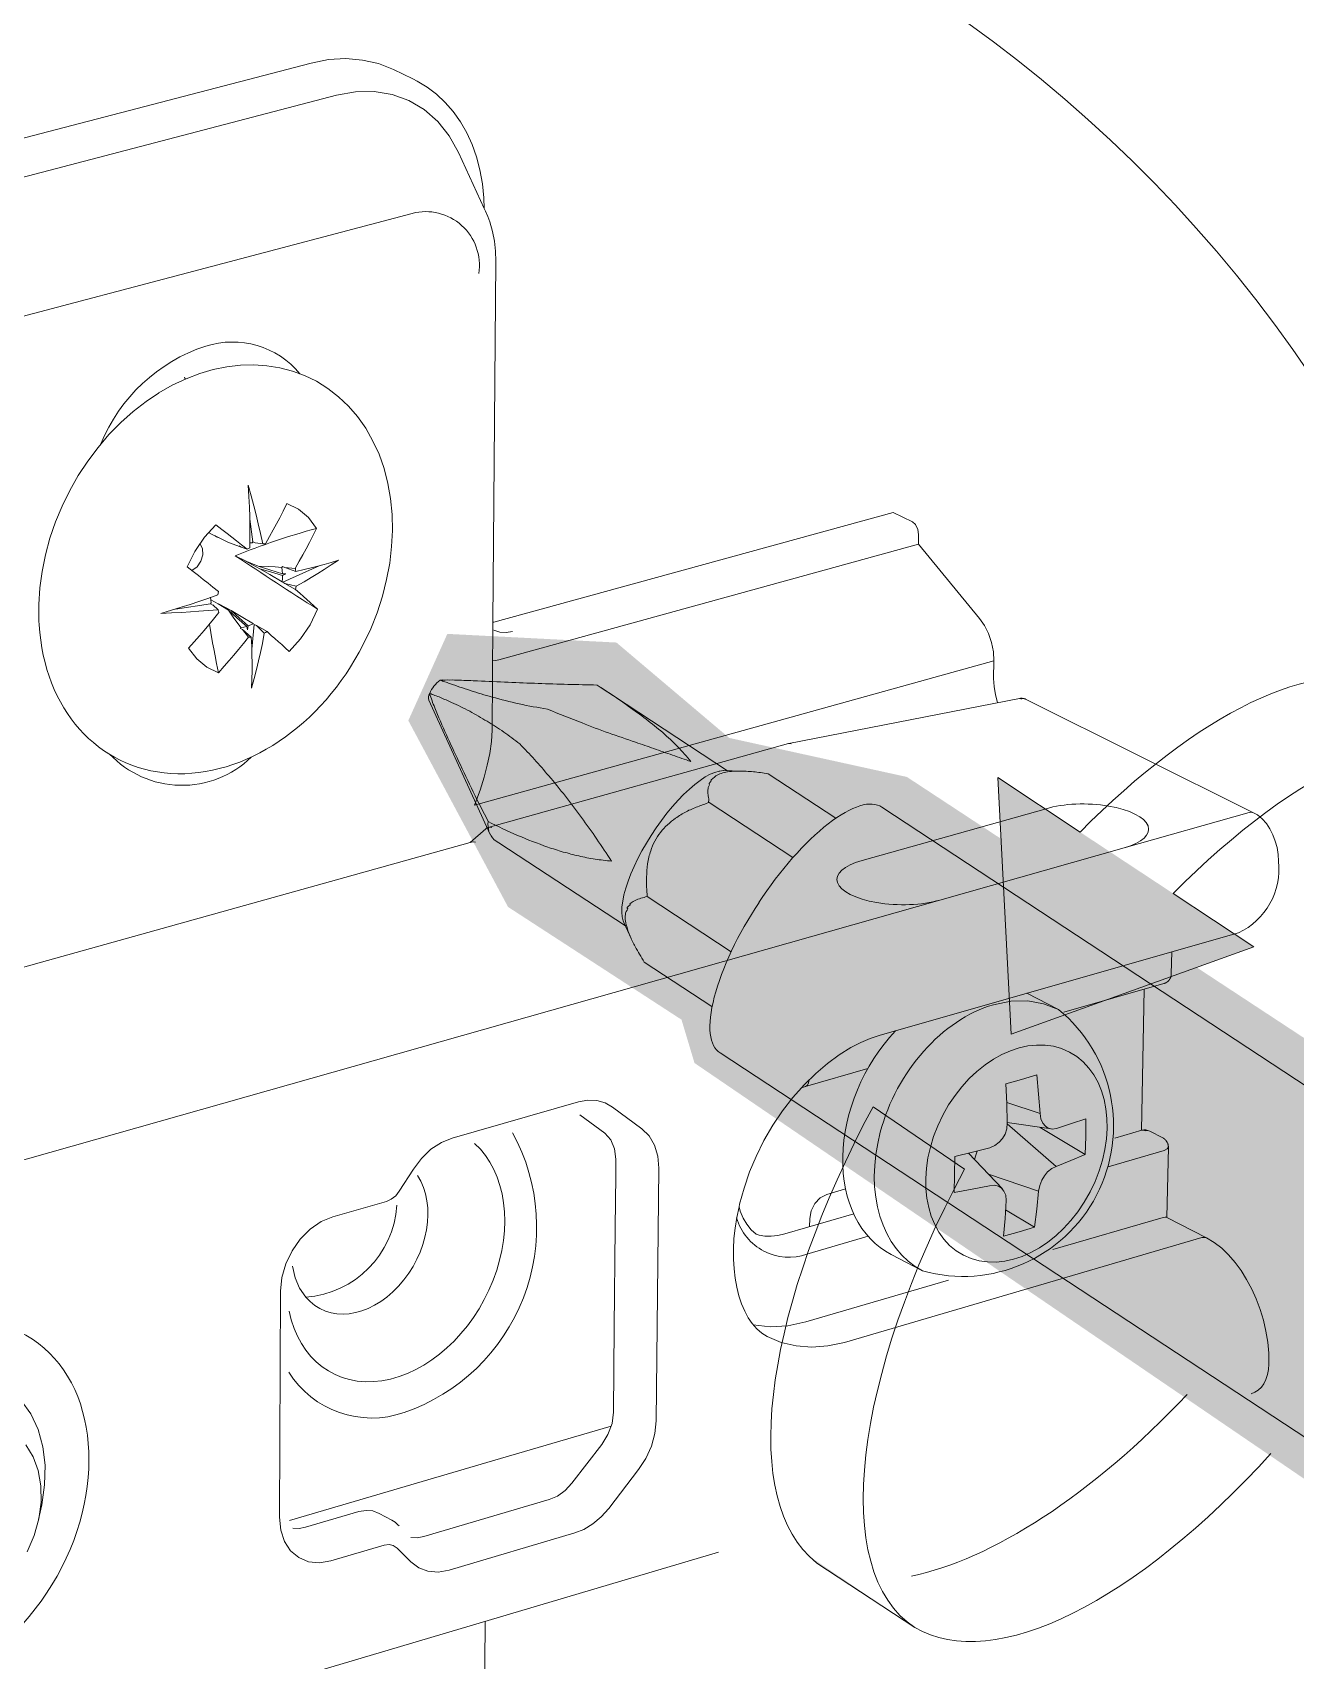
# Model space of a CAD drawing. Header units: metres. Extents: x -8.4 to 7.9, y -3.9 to 2.
# Drawn here: x 7.4206 to 7.5037, y -2.0152 to -1.908 of the extents above; entities that cross this region are included whole.
import ezdxf

# ---------------------------------------------------------------- set-up
doc = ezdxf.new("R2010")
doc.units = ezdxf.units.M
doc.header["$MEASUREMENT"] = 0
for name, color, linetype, lineweight in [('PDF22_Geometry_Num_Penna__1', 255, 'Continuous', 18), ('PDF22_Geometry_Num_Penna__7', 7, 'Continuous', 18), ('PDF22_Solid Fills_Num_Penna__7', 7, 'Continuous', 18)]:
    doc.layers.add(name, color=color, linetype=linetype, lineweight=lineweight)

msp = doc.modelspace()

# ---------------------------------------------------------------- hatches: boundary and pattern name
at = {"layer": 'PDF22_Geometry_Num_Penna__1', "linetype": 'Continuous', "lineweight": 18}
msp.add_hatch(color=255, dxfattribs=at).paths.add_polyline_path([(7.518975986058666, -1.983872290859243), (7.478167460379963, -1.957046366727776), (7.466467884519374, -1.954475915106674), (7.459048423351164, -1.948197222155013), (7.447916253091756, -1.947626838046738), (7.445348779977746, -1.953333657636578), (7.451913409610317, -1.965605106858989), (7.463330027297089, -1.973026057280745), (7.464184858832728, -1.975879467075665), (7.507277899451622, -2.005275842828235), (7.519833796101397, -1.983872290859243)])
at = {"layer": 'PDF22_Geometry_Num_Penna__7', "linetype": 'Continuous', "lineweight": 18}
msp.add_hatch(color=7, dxfattribs=at).paths.add_polyline_path([(7.495685996622439, -1.964714235387527), (7.489566653800243, -1.960676869023211), (7.484144281637767, -1.957089257229912), (7.485031876751427, -1.973983349460377), (7.500996674768932, -1.968225895249959)])
at = {"layer": 'PDF22_Solid Fills_Num_Penna__7', "linetype": 'Continuous', "lineweight": 18}
msp.add_hatch(color=7, dxfattribs=at).paths.add_polyline_path([(7.471730310850965, -2.008346385790221), (7.47223070004256, -2.008805075882515), (7.478685124912695, -2.013046469982688)])

# ---------------------------------------------------------------- linework, layer by layer
at = {"layer": 'PDF22_Geometry_Num_Penna__1', "color": 255, "linetype": 'Continuous', "lineweight": 18, "flags": 128}
for points in [[(7.495685996622439, -1.964714235387527), (7.500996674768932, -1.968225895249959), (7.485031876751427, -1.973983349460377), (7.484144281637767, -1.957089257229912), (7.489566653800243, -1.960676869023211)], [(7.481957014954156, -1.982857811343429), (7.475935962866024, -1.978765342597897)], [(7.471730310850965, -2.008346385790221), (7.47223070004256, -2.008805075882515), (7.478685124912695, -2.013046469982688)]]:
    msp.add_lwpolyline(points, dxfattribs=at)
at = {"layer": 'PDF22_Geometry_Num_Penna__1', "color": 255, "linetype": 'Continuous', "lineweight": 18}
for points in [[(7.489566653800243, -1.960676869023211), (7.4972154600146, -1.952950621624441), (7.505142756642136, -1.948852195864723), (7.509851776355883, -1.951141178565554)], [(7.489566653800243, -1.960676869023211), (7.4972154600146, -1.952950621624441), (7.505142756642136, -1.948852195864723), (7.509851776355883, -1.951141178565554)], [(7.516884031602024, -1.955632767261524), (7.512216710987579, -1.952563415702375), (7.503879869634781, -1.956472706261699), (7.495685996622435, -1.964714235387527)], [(7.516884031602024, -1.955632767261524), (7.512216710987579, -1.952563415702375), (7.503879869634781, -1.956472706261699), (7.495685996622435, -1.964714235387527)], [(7.475935962866024, -1.978765342597897), (7.468981148804294, -1.991723337705203), (7.467134474406746, -2.003884582165179), (7.471730310850961, -2.008346385790221)], [(7.475935962866024, -1.978765342597897), (7.468981148804294, -1.991723337705203), (7.467134474406746, -2.003884582165179), (7.471730310850961, -2.008346385790221)], [(7.478685124912695, -2.013046469982688), (7.473024472182794, -2.009329293130851), (7.474662651083844, -1.996521712631733), (7.481957014954156, -1.982857811343429)], [(7.478685124912695, -2.013046469982688), (7.473024472182794, -2.009329293130851), (7.474662651083844, -1.996521712631733), (7.481957014954156, -1.982857811343429)]]:
    msp.add_open_spline(points, degree=3, dxfattribs=at)
at = {"layer": 'PDF22_Geometry_Num_Penna__7', "color": 7, "linetype": 'Continuous', "lineweight": 18, "flags": 128}
for points in [[(7.513530977242286, -1.947210889531226, 1.88104783393131), (7.429642813872741, -2.071543557066364)], [(7.399193238366017, -1.961051714140843), (7.399791918291672, -1.960803008798592), (7.400344431357391, -1.960387507059144), (7.400822481745789, -1.959843929514705), (7.401182881104019, -1.959212486011027), (7.40140626913598, -1.95852296161904), (7.401473285545568, -1.957833437227053), (7.401406120210625, -1.931709993993426, -0.3195332450411228), (7.411717711765962, -1.917149562070185), (7.438960626890423, -1.910045822653813)], [(7.402197062769124, -1.962848349619231), (7.402752554341935, -1.962623472333723), (7.403258900547713, -1.962251158947121), (7.403677380794254, -1.961777576319362), (7.403994591799639, -1.96121017071818), (7.404195641028405, -1.960578727214503), (7.404265635945085, -1.959921966400537), (7.404196087804469, -1.93223927470382, -0.3191655768147202), (7.413366911143256, -1.919296172131979), (7.440621740296089, -1.91215817988404)], [(7.413832302876508, -1.933528372573592), (7.413875491229353, -1.932815020124862), (7.414000588527253, -1.932083796633575), (7.41419270223474, -1.931392782988041), (7.414475660408556, -1.930706237103147), (7.414792871413942, -1.930094153895573), (7.415165184800545, -1.929505898744741), (7.415580686539993, -1.928965299707395), (7.416045333646472, -1.92849022782609), (7.416563593880623, -1.928047919522807), (7.417107171425063, -1.927690498671669), (7.41771776537909, -1.927373287666283), (7.418337294854397, -1.9271588351556), (7.445601059528507, -1.919938933962609, -0.5387967663685727), (7.44998408164096, -1.923895284934002)], [(7.43821600011722, -1.930503400770126, 0.3059146686930065), (7.432014748349972, -1.928683532936415, 0.2202620309996513), (7.425102973715729, -1.935122916345731)], [(7.437503392295263, -1.948775946083147), (7.438250997575561, -1.947962813646808), (7.438882441079238, -1.94702458391257), (7.439379851763737, -1.946007423740372, -0.004132923548174887), (7.433957628526618, -1.942484296625632), (7.43471372255213, -1.942868077264542), (7.434600539282603, -1.942821910404603)], [(7.448695579472591, -1.950678020712621, -0.003665989687289433), (7.449912299620006, -1.950727166079652, 0.00221663159254858), (7.451924281161205, -1.950812053531797, 0.002400008421947061), (7.453894563603103, -1.950890983969757, -0.001884708982871987), (7.455845485748902, -1.950955021872253, -0.002869371406040205), (7.457774664792921, -1.950996423120844, 0.003187250137009431), (7.458824588543137, -1.95169041527347)], [(7.449428738993487, -1.951352801494499, 0.01512397343814243), (7.450856933144496, -1.95178766353005, 0.009899450460520196), (7.452639569639547, -1.952237418101066, 0.00997544060295318), (7.454504710781069, -1.952583520625251, 0.004567202631475987), (7.456781779453528, -1.953490476035014, 0.005674559365267085), (7.458530163117014, -1.954148726102527, 0.002248198273528196), (7.460305353344332, -1.954762298563648, 0.003854596240249988), (7.461514627224017, -1.955174821796003, 0.004914269669126491), (7.462738793639164, -1.955609683831554, 8.646129930174217e-05), (7.463952535279469, -1.956035610345821, 0.01217801467148695), (7.463082364432322, -1.955056128288355, 0.02107377693149621), (7.462093500077503, -1.954125344821851, 0.01491681869199088), (7.460997409467347, -1.953246685229469)], [(7.447088079194597, -1.952487314846153, 0.01065714548228068), (7.447855044770995, -1.954271440594752, 0.003145322707773587), (7.44865477392542, -1.956004931722771, 0.001817600892040881), (7.449627256491225, -1.958034784306526, 0.006427927876080104), (7.450610163831855, -1.95998272794523)], [(7.457637802392004, -1.962452208175886, 0.01589642336308749), (7.458727935987977, -1.962592198009245, 0.0007098842945468025), (7.457754113093977, -1.961134367712666, 0.009634247803078992), (7.456738442175328, -1.959707662815209, 0.01011845173388432), (7.45568851842511, -1.95831372149577, 0.01012056678561593), (7.454592427814952, -1.956967436289816, 0.004161678193405995), (7.453655687334261, -1.955902620004133, 0.007097776436970132), (7.452683204768456, -1.954872056550018, 0.01019152907567108), (7.451630898212563, -1.954087815632479, 0.01234685394925767), (7.450534807602406, -1.953380420197937, 0.005027543524562885), (7.449388082371672, -1.952723659383968, 0.01015369808086139), (7.448195190280997, -1.95213391497959, 0.002955826411569677), (7.447465456043257, -1.951821171734845)], [(7.495570281621881, -1.97000912744643), (7.49560453445345, -1.968564551506413), (7.499984429133439, -1.967310600020336, 0.3222930552070227), (7.502629045581151, -1.962600984605172), (7.502605217524409, -1.962160165555435), (7.502538201114821, -1.961697007702502), (7.502413103816923, -1.96126661342759), (7.50225673219455, -1.960849622434595), (7.502064618487064, -1.960465395019622), (7.501826337919637, -1.960116909689762), (7.501555293774191, -1.959808634205655), (7.501249996797177, -1.95954950408858), (7.500990866680103, -1.959405046494578), (7.486014635166701, -1.951938971690365), (7.486002721138331, -1.951938971690365), (7.486002721138331, -1.951925568408448), (7.485990807109959, -1.951925568408448), (7.485980382335135, -1.951925568408448), (7.485980382335135, -1.951913654380076), (7.485968468306763, -1.951913654380076), (7.485944640250023, -1.951903229605251), (7.485923790700372, -1.951903229605251), (7.485913365925547, -1.951894294083973), (7.485901451897175, -1.951894294083973), (7.485889537868803, -1.951894294083973), (7.485877623840433, -1.951882380055602), (7.485855285037236, -1.951882380055602), (7.485834435487587, -1.951882380055602), (7.485834435487587, -1.95187046602723), (7.485822521459215, -1.95187046602723), (7.485810607430845, -1.95187046602723), (7.485798693402473, -1.95187046602723), (7.485788268627648, -1.95187046602723), (7.485776354599277, -1.95187046602723), (7.485752526542535, -1.95187046602723), (7.485752526542535, -1.951855573491766), (7.485733166246432, -1.951855573491766), (7.485721252218061, -1.951855573491766), (7.485709338189689, -1.951855573491766), (7.485697424161317, -1.951855573491766), (7.485685510132947, -1.951855573491766), (7.48566317132975, -1.951855573491766), (7.485642321780101, -1.95187046602723), (7.485630407751729, -1.95187046602723), (7.485618493723359, -1.95187046602723), (7.485608068948534, -1.95187046602723), (7.48559615492016, -1.95187046602723), (7.48558424089179, -1.95187046602723), (7.485572326863418, -1.95187046602723)], [(7.466250304576245, -1.956725581513879, 0.03733096475379996), (7.465845227611626, -1.956850678811791, 0.06810320610401753), (7.465514613324328, -1.957033856998)], [(7.468530351755796, -1.956759834345446, 0.01568895300061193), (7.467596589782198, -1.956670479132659, 0.03236480470702296), (7.466735801232374, -1.956667500625578)], [(7.455543911905752, -1.961987561069406, -0.01319728990479901), (7.454525262480009, -1.961658436035649, -0.02145720551530193), (7.452544555263285, -1.960889981205702, -0.01502864142575668), (7.450610014906501, -1.959983025795939, 0.2509366792351487), (7.451005709573782, -1.96117547111055), (7.451311006550795, -1.961376520339315), (7.459647847903594, -1.9668569733901)], [(7.462401328785547, -1.960192116993855, 0.04366195966929459), (7.46194859570745, -1.960692506185456, 0.0321852750959198), (7.461567346799549, -1.961271825814995)], [(7.461302259668298, -1.961909226332865, 0.03838523905550716), (7.461101210439518, -1.962764057868501, 0.03077452705065007), (7.461031215522838, -1.963651652982163)], [(7.459632359666709, -1.966429259771572, 0.0426476327343888), (7.459723204133053, -1.966883482103223, 0.03656030541795686), (7.45995552768628, -1.967531307395915)], [(7.483856408927246, -1.972043894566888), (7.484997177143797, -1.971816038774288), (7.486117095810696, -1.971793699971091), (7.487167019560913, -1.971975388903753), (7.488149926901545, -1.972347702290356, -0.8101172707514129), (7.479202938370782, -1.989571068479932), (7.477137343701911, -1.988488381151693)], [(7.437482989521677, -1.996225351175997, 0.3509998897479163), (7.445071778818114, -1.998889774695878, 0.4649656711897826), (7.452209771066054, -1.980469197580342)], [(7.444585984311273, -1.985245084778323, -0.3773207652358181), (7.438599929681483, -1.991289369221779), (7.438193363463314, -1.990713028099319), (7.437898491261126, -1.990033928482156), (7.437718291582009, -1.989265473652209)], [(7.475624708874824, -1.987289829897542), (7.471578406989232, -1.988464850945659, -0.4290802551204801), (7.466959784965753, -1.986079811391085)]]:
    msp.add_lwpolyline(points, format="xyb", dxfattribs=at)
for points in [[(7.44438240335148, -1.910477110480853), (7.44338758198248, -1.910080969037508), (7.442337658232261, -1.909844177723629), (7.441241567622105, -1.909753333257298), (7.440100799405553, -1.909820349666887), (7.438960031189004, -1.910046716205941)], [(7.445636056986848, -1.911085023778498), (7.444382105500771, -1.910477408331563)], [(7.448652391119745, -1.915933735474896), (7.448041797165717, -1.914837644864739), (7.447285256364142, -1.913890479609223), (7.446391704236295, -1.913107132243812), (7.445377522571193, -1.912509941571702), (7.444279942707488, -1.912115289381903), (7.443104921659372, -1.911920197167324), (7.441874798230038, -1.911933600449241), (7.440620846743962, -1.912158477734749)], [(7.445636205912202, -1.911085470554561), (7.445929588860845, -1.911234395909202), (7.446584860421267, -1.911624580338361), (7.447207368403665, -1.912102630726758), (7.447782220272578, -1.912644719017651), (7.448300480506728, -1.913243398943308), (7.44877704164158, -1.913910584532099), (7.449194032634574, -1.914634361755654), (7.449545496471527, -1.915399838078508), (7.449838879420169, -1.916212970514848), (7.450063756705677, -1.917082694585951), (7.450235020863516, -1.917986671488621), (7.450321397569208, -1.918921922715766), (7.450345225625948, -1.919624850389671), (7.448651944343681, -1.915932990848123)], [(7.450426687794937, -1.919796561323572), (7.450344778849884, -1.919625297165735)], [(7.450426836720292, -1.919797157024991), (7.45057278356784, -1.920144153101304), (7.450708305640563, -1.920503063205989), (7.450888505319678, -1.921125571188388), (7.451012113364031, -1.921771907227529), (7.451080619027166, -1.922428668041496), (7.451104447083908, -1.923092875123194), (7.450921268897699, -1.946856893963244)], [(7.442372506765248, -1.948334531331992), (7.442869917449747, -1.947299500117237), (7.443288397696288, -1.946236173085101), (7.443648797054521, -1.945151996503315), (7.443919841199967, -1.944054416639612), (7.444123868935823, -1.942970240057826), (7.444245987726629, -1.941884574222493), (7.444304068614939, -1.940812311669079), (7.444280240558199, -1.939765366425953), (7.444178971317041, -1.938722888943467), (7.443998771637927, -1.937720621306734), (7.443751555549222, -1.936736224712557), (7.443422430515466, -1.93579799497832), (7.443015864297297, -1.934928270907217), (7.442552706444363, -1.934092799667681), (7.442000193378644, -1.933324344837734), (7.441401513452989, -1.932624395670922), (7.44075815592094, -1.93201529097044), (7.440056717500583, -1.931474691933094), (7.439300176699006, -1.930998130798243), (7.438509383065862, -1.930613903383269), (7.437718589432719, -1.930320520434627), (7.436895032221554, -1.930104578670398), (7.436037222178823, -1.929970545851221), (7.435179412136091, -1.929912464962911), (7.434297774036618, -1.929936293019653), (7.433405711162316, -1.930037562260809), (7.432512159034473, -1.930220740447018), (7.431630520934998, -1.930476892057), (7.43071760851105, -1.930829845147499), (7.429812142354834, -1.931245346886947), (7.428931993508904, -1.931754671599819), (7.428896251423791, -1.931777010403015)], [(7.430670845949693, -1.930852630726759), (7.430636593118124, -1.930782635810078), (7.430615743568475, -1.930715619400489)], [(7.4288965492745, -1.931777606104434), (7.428084906091708, -1.93231820514178), (7.427239010077346, -1.932986879984118), (7.426424388387462, -1.933709167954126), (7.425644019529143, -1.93449996158727), (7.424923220812681, -1.93534585760163), (7.424245610449066, -1.936254302264939), (7.423623102466666, -1.937199978266909), (7.423058675372578, -1.93819479963591), (7.422561264688076, -1.939208981301015), (7.422121934891885, -1.940258905051233), (7.421758557026561, -1.941332656858194), (7.421465174077919, -1.942427258214805), (7.421240296792412, -1.943511434796591), (7.421092860691318, -1.944595611378377), (7.421025844281727, -1.945691701988534), (7.4210377583101, -1.946765453795495), (7.421048183084924, -1.94702458391257)], [(7.434917303511924, -1.941952633109564), (7.434917303511924, -1.941218431111185), (7.434917303511924, -1.94055273477594), (7.434905389483553, -1.939921291272262), (7.434883050680356, -1.939289847768585), (7.434850287102335, -1.93858692009468), (7.434804120242396, -1.937830379293104), (7.435008147978254, -1.938543731741834), (7.435179412136091, -1.939197514048708), (7.435335783758464, -1.939793215467271), (7.435472795084734, -1.940384449125196), (7.435618741932282, -1.941006957107594), (7.435764688779829, -1.94170541702086)], [(7.435764093078411, -1.941705268095506), (7.435854937544744, -1.941693354067135), (7.435947271264619, -1.941693354067135), (7.436218315410065, -1.941219771439377), (7.436453617470399, -1.940780441643186), (7.436668069981082, -1.940384300199841), (7.436884011745311, -1.939977733981671), (7.437110378284365, -1.939538404185481), (7.437345680344698, -1.939049929022258)], [(7.437347020672889, -1.939048886544776), (7.438113986249289, -1.9394122644101), (7.438769257809709, -1.939964777475818), (7.439300921325777, -1.940678129924548), (7.439062640758354, -1.941163626580677), (7.438836274219299, -1.941614870405239), (7.438623310962162, -1.942021436623409), (7.438407369197933, -1.942417578066753), (7.438169088630507, -1.942844993834573), (7.437909958513433, -1.943318576462331)], [(7.45092156674841, -1.946855702560407), (7.450943905551605, -1.946855702560407), (7.450967733608349, -1.946845277785582), (7.477270929745024, -1.93962984435323)], [(7.47727107867038, -1.939629546502521), (7.47852800866355, -1.940249075977827)], [(7.432683572117663, -1.940439700431768), (7.431935966837366, -1.941266236150025), (7.431292609305319, -1.942202976630716), (7.430795198620816, -1.943217158295821)], [(7.432186310358518, -1.940960343471592), (7.432759672973886, -1.941253726420235)], [(7.434737252758162, -1.942054646977494), (7.434376853399931, -1.941771688803676), (7.434047728366175, -1.941500644658229), (7.433733495867883, -1.941253428569525), (7.433416284862498, -1.9410151480021), (7.433076735053917, -1.9407455931102), (7.432683572117663, -1.940440296133186)], [(7.434905836259616, -1.940067387045165), (7.435109863995474, -1.941556640591575), (7.435065186389083, -1.941626635508256)], [(7.478527561887486, -1.940249075977827), (7.47872861111625, -1.940430764910489), (7.478887961245715, -1.940744997408781), (7.478931149598563, -1.941083057963816)], [(7.431630669860353, -1.941672802368194), (7.43180193401819, -1.941998948894858), (7.431822783567839, -1.942417429141399), (7.431700664777035, -1.942844844909218), (7.431438556152867, -1.943208222774542), (7.431101984851378, -1.943455438863246)], [(7.432841135142874, -1.941277703402332), (7.432759226197821, -1.941253875345589), (7.432625193378644, -1.941174944907629)], [(7.432625491229355, -1.941175391683694), (7.433471387243714, -1.941590893423142)], [(7.433471834019778, -1.941591340199206), (7.433823297856732, -1.941719416004197), (7.434240288849726, -1.941865362851745)], [(7.434207525271705, -1.94183021646805), (7.434341558090881, -1.941907657652463), (7.434737699534225, -1.942055093753557)], [(7.434917452437278, -1.941952037408146), (7.434826607970947, -1.941998204268084), (7.434737252758162, -1.942054795902848)], [(7.434917452437278, -1.941639443088755), (7.434996382875238, -1.941626039806837), (7.435066377791919, -1.941626039806837)], [(7.435109566144765, -1.941556640591574), (7.435258491499405, -1.941640038790173)], [(7.435763944153057, -1.941704970244797), (7.435257597947278, -1.941639443088755)], [(7.450901610750887, -1.94939473093168), (7.451092235204826, -1.949372392128484), (7.451305198461964, -1.949329203775638), (7.478920426973027, -1.941719118153487)], [(7.478932192076045, -1.941081866560979), (7.478920278047673, -1.941719267078842), (7.482954665904896, -1.946608486471703)], [(7.435571979370924, -1.943333766848504), (7.434600986058666, -1.94282146362854)], [(7.435461476757781, -1.943174416719039), (7.434713871477483, -1.942867630488478)], [(7.437945253822481, -1.943511583721945), (7.43848585285983, -1.94338946493114), (7.438951989219855, -1.943271813900973), (7.439391319016045, -1.943161609138539), (7.439818734783866, -1.943049915122559), (7.44027295711552, -1.942930774838846), (7.440746539743279, -1.942777381723566), (7.44027295711552, -1.943091614221858), (7.439818734783866, -1.94338946493114), (7.439391319016045, -1.94365901982304), (7.438960924741134, -1.943919639193662), (7.4384977668882, -1.944189194085562), (7.437957167850853, -1.944494491062576)], [(7.430795943247591, -1.943217307221175), (7.431180170662564, -1.943525582705282), (7.431528655992424, -1.943793648343636), (7.431845866997809, -1.94404086443234), (7.432163078003193, -1.944291059028136), (7.432489224529857, -1.944551678398758), (7.432852602395182, -1.944834636572576)], [(7.437020576295517, -1.943253645007708), (7.436578267992233, -1.943217902922594), (7.436171701774064, -1.943194074865851), (7.435461327832425, -1.943174714569748)], [(7.43546177460849, -1.943174565644393), (7.43622874018489, -1.943412846211818), (7.437064211424427, -1.943668997821801), (7.437280153188657, -1.943668997821801)], [(7.435571979370924, -1.943333468997795), (7.436285331819653, -1.943546432254932), (7.437064211424427, -1.943784712822357), (7.437064211424427, -1.943985762051122), (7.437040383367683, -1.94418978978698)], [(7.435572426146989, -1.94333332007244), (7.436238122482234, -1.943714568980321), (7.437040830143748, -1.944189640861625), (7.437086997003687, -1.944223893693193)], [(7.437063764648363, -1.94318216083748), (7.437020576295517, -1.943253645007708), (7.437051850619992, -1.943456183490019), (7.437063764648363, -1.943669146747156)], [(7.437279408561882, -1.943668997821801), (7.437063466797654, -1.943785159598421)], [(7.437064211424427, -1.943182607613544), (7.437213136779067, -1.943264516558596)], [(7.439481269930247, -1.943141802066372), (7.43708803948117, -1.944224489394612)], [(7.437910554214851, -1.943319321089104), (7.437212094301587, -1.943264218707887)], [(7.437212690003004, -1.943264069782532), (7.437945402747837, -1.943511285871236), (7.437921574691095, -1.943412995137173), (7.437911149916268, -1.943319172163749)], [(7.432828476487731, -1.946032889976016), (7.432174694180856, -1.946087992357233), (7.431564100226828, -1.946131180710079), (7.43099967313274, -1.946178836823564), (7.430411417981907, -1.946210111148039), (7.429769549703405, -1.946245853233152), (7.429068111283047, -1.94628010606472), (7.429769549703405, -1.946076078328862), (7.430400993207082, -1.94587353984655), (7.430987759104368, -1.945681426139063), (7.431552186198457, -1.945501226459948), (7.432150866124114, -1.945288263202811), (7.432818051712904, -1.945047004128293)], [(7.432332108280712, -1.945645832979304), (7.432375296633556, -1.945590730598087), (7.432354447083909, -1.945410530918972), (7.432332108280712, -1.945218417211485)], [(7.432852304544471, -1.944835381199349), (7.432828476487731, -1.944936650440504), (7.432818051712904, -1.945046855202939)], [(7.437221178748218, -1.944302377355089), (7.43708714592904, -1.944223446917129)], [(7.437220731972155, -1.944302973056507), (7.437922170392514, -1.944706560767584), (7.437945998449256, -1.94459635600515), (7.43795642322408, -1.944493597510448)], [(7.437957167850853, -1.94449434213722), (7.437221476598928, -1.944302228429734)], [(7.439379404987675, -1.946006679113599), (7.439132188898969, -1.945784780335184), (7.438893908331546, -1.945570327824501), (7.438677966567314, -1.945363321581551), (7.438451600028261, -1.945165250859878), (7.438204383939557, -1.944947819842103), (7.437921425765739, -1.944706560767584)], [(7.430016319016045, -1.945995211861292), (7.432332108280712, -1.945646726531432)], [(7.432851857768408, -1.950189843400108), (7.432084892192008, -1.949826465534784), (7.431417706603216, -1.949273952469066), (7.430886043087148, -1.948565067780976), (7.431258356473751, -1.948145098280888), (7.431599395535879, -1.947757892358822), (7.431912138780626, -1.947398982254137), (7.432207010982812, -1.94703709364236), (7.432524221988198, -1.946654355480933), (7.432875685825151, -1.946222471952474)], [(7.432331661504647, -1.945646279755368), (7.432477608352195, -1.945725210193328)], [(7.43234327768231, -1.945387298563648), (7.43284068836681, -1.945646428680723), (7.433506384702055, -1.946064908927264)], [(7.432477608352195, -1.945723869865136), (7.43282907218915, -1.946033634602789), (7.43285290024589, -1.946131925336852), (7.432875239049088, -1.946221280549637)], [(7.432895939673382, -1.945680979362999), (7.433686733306526, -1.946096481102448)], [(7.434329644062509, -1.947205528218459), (7.434521757769997, -1.947184678668809), (7.434713871477483, -1.947135533301777), (7.434070513945435, -1.946572595461235), (7.433506086851346, -1.946064760001909)], [(7.433506831478119, -1.946064313225845), (7.433867230836351, -1.946585551967089), (7.434083172600581, -1.946878934915731), (7.434330388689284, -1.947205081442395)], [(7.434772845917922, -1.947365474049343), (7.434804120242396, -1.947106343932268), (7.434215865091564, -1.946571701909107), (7.433687180082589, -1.946096630027802)], [(7.433687180082589, -1.946096927878512), (7.434352876417834, -1.946493069321857), (7.435155584079349, -1.946957716428336)], [(7.432264794020415, -1.946981097709015), (7.432355638486745, -1.94753063226764), (7.432468821756273, -1.948211221138349), (7.432546262940686, -1.948619276610065), (7.432625193378644, -1.94906903118108), (7.432727951873347, -1.949587291415231), (7.432853049171245, -1.95018894984798)], [(7.434431955781149, -1.947338965336217), (7.434297922961973, -1.947274927433721), (7.434329197286448, -1.94720493251704)], [(7.435007701202189, -1.947839950229229), (7.43443136007973, -1.947339561037635)], [(7.434431806855794, -1.947338965336217), (7.43482794829914, -1.947851268556181)], [(7.434772101291148, -1.947365771900052), (7.434714020402839, -1.947134937600359)], [(7.435156030855413, -1.946958014279045), (7.43498774520467, -1.947036944717005), (7.434804567018459, -1.947106939633686)], [(7.435042549735177, -1.94862746750457), (7.435198921357549, -1.947001202631891)], [(7.435347995637543, -1.947075814234566), (7.435199070282905, -1.947001351557246)], [(7.450921119972345, -1.946856298261826), (7.450866017591127, -1.953970462453022)], [(7.452209771066053, -1.94747865731887), (7.451779376791142, -1.947545673728458), (7.451363875051691, -1.947509931643344), (7.450979647636719, -1.947374409570621)], [(7.483891257460233, -1.949395475558453), (7.483857004628665, -1.94879977413989), (7.483731907330767, -1.948199604960687), (7.483539793623279, -1.947609860556309), (7.483271727984927, -1.947075218533148), (7.48295451697954, -1.946609082173122)], [(7.432852602395182, -1.950189098773335), (7.433224915781785, -1.949758704498422), (7.433561487083272, -1.949383412604727), (7.433856359285461, -1.949023013246496), (7.434161656262474, -1.948659635381172), (7.434489292042685, -1.948267961698467), (7.434827352597719, -1.947850970705472), (7.434918197064051, -1.947840545930647), (7.435007552276836, -1.947840545930647)], [(7.435866404797049, -1.947579777634671), (7.435744286006245, -1.948255898744741), (7.435619188708347, -1.948854578670397), (7.435494091410447, -1.949408580989662), (7.435357080084178, -1.949962583308926), (7.435199219208259, -1.950570198755861), (7.435030933557514, -1.951204620766631), (7.435054761614258, -1.950614876362253), (7.435065186389083, -1.950054917028803), (7.435065186389083, -1.949535167541106), (7.435054761614258, -1.949022864321142), (7.435042847585886, -1.948459926480599), (7.43500710550077, -1.947840397005293)], [(7.4360461577001, -1.94747865731887), (7.436320180352641, -1.947725873407574), (7.436567396441345, -1.94793883666471), (7.43680567700877, -1.948144353654115), (7.437020129519452, -1.948334978108055), (7.437245006804962, -1.948547941365192), (7.437504136922036, -1.948775797157792)], [(7.44971407997298, -1.958903912676212), (7.483890959609522, -1.949395028782389)], [(7.484138473548936, -1.95215282849963), (7.483992526701388, -1.951631589758386), (7.483903171488604, -1.951089501467494), (7.48386742940349, -1.950571241233344), (7.483891257460233, -1.94939473093168)], [(7.448425577804628, -1.950663574953221), (7.447567767761895, -1.950651660924849)], [(7.466363487845769, -1.956641140837798), (7.458026646492972, -1.951160687787012)], [(7.446691937751251, -1.951981415416438), (7.450729304115566, -1.960840984764026)], [(7.485571880087355, -1.951870912803294), (7.4703948971959, -1.954844952135474), (7.470382983167529, -1.954852398403205)], [(7.485709189264333, -1.951914250081495), (7.485642172854745, -1.95188297575702), (7.485572177938063, -1.951871061728649)], [(7.450865868665773, -1.953970760303731), (7.450819701805835, -1.954715387076936), (7.450709497043401, -1.955494266681708), (7.450548657660387, -1.956262721511655), (7.450344629924529, -1.957053515144798), (7.45007507503263, -1.957923239215901), (7.449714675674399, -1.958904657302984)], [(7.470383132092883, -1.95485254732856), (7.450595420221744, -1.96036427470382), (7.450516489783785, -1.960397038281841), (7.450446494867104, -1.960455119170151)], [(7.470552013445045, -1.954875481833175), (7.470473083007087, -1.9548442075087), (7.470395641822672, -1.9548442075087)], [(7.465805315616577, -1.956663628566349), (7.465525335949851, -1.956745537511401), (7.465223017479929, -1.956870634809299), (7.464896870953267, -1.957046366727776), (7.464557321144684, -1.95727273326683), (7.464210325068371, -1.957539309651637), (7.463846947203048, -1.957850563642836), (7.463471655309355, -1.958194581212057), (7.46310827744403, -1.95858327638767), (7.46273894256452, -1.958997288873571), (7.462372586192104, -1.959439597176855), (7.462012186833872, -1.959902755029788), (7.461657744489826, -1.960389740939464), (7.461331597963164, -1.960890130131058), (7.46101736546487, -1.961396476336837), (7.460726961023322, -1.961908779556802), (7.460449959863689, -1.962424061283859), (7.460205722282079, -1.962931896743184), (7.459995737532034, -1.963426328920592), (7.459809580838734, -1.963917782590907), (7.459659166230545, -1.964377961936748), (7.459543004453926, -1.964815802479392), (7.459461095508874, -1.965223857951108), (7.459405993127656, -1.965599149844803), (7.459400036113471, -1.965949124428209), (7.459426842677307, -1.966254421405223), (7.45949534834044, -1.966510573015205), (7.459528111918462, -1.966626734791825)], [(7.467262252361029, -1.956658416178936), (7.466102123848374, -1.956627141854461)], [(7.469027762440297, -1.956841743290499), (7.473480630544059, -1.959768126509192)], [(7.495685996622439, -1.964714235387527), (7.500996674768932, -1.968225895249959), (7.485031876751427, -1.973983349460377), (7.484144281637767, -1.957089257229912), (7.489566653800243, -1.960676869023211)], [(7.46515049083222, -1.958726691504189), (7.470668175221665, -1.962354513143242)], [(7.487335156286304, -1.959134449125195), (7.475217100179173, -1.962553775267751)], [(7.516622816529984, -1.985405179534562), (7.476514240018095, -1.959040924002481)], [(7.500686165404507, -1.959381069512481), (7.492463996574782, -1.961707283551972)], [(7.50099146238152, -1.959405046494578), (7.500842537026879, -1.95935887963464), (7.500686165404507, -1.959381218437836)], [(7.45044634594175, -1.960454821319442), (7.449420250248273, -1.961358798222112), (7.449499180686234, -1.961331991658277)], [(7.449769331279552, -1.961348075596578), (7.449635298460374, -1.961324247539836), (7.449498287134106, -1.961333183061114)], [(7.450854252488111, -1.960375741956128), (7.450729155190213, -1.960353403152931), (7.450595122371035, -1.960363827927756)], [(7.413323276014345, -1.971444023238395), (7.449419803472209, -1.961358798222112)], [(7.492463251948007, -1.961708028178745), (7.480333281812507, -1.965152671631589)], [(7.480333877513925, -1.965151927004817), (7.361819080290687, -1.998752465518899)], [(7.461078424860273, -1.964922135182605), (7.466605044770998, -1.96855740308939)], [(7.459527962993106, -1.966627330493244), (7.460013459649237, -1.967684700511194)], [(7.476334487115044, -1.974073598225289), (7.495603938752031, -1.968564849357122)], [(7.460883481571048, -1.969229801065594), (7.465336349674812, -1.972156184284287)], [(7.488498710082113, -1.972537731042878), (7.495072275235963, -1.970652336053124)], [(7.495072275235963, -1.970653080679897), (7.495084189264335, -1.970653080679897), (7.495096103292705, -1.970653080679897), (7.495096103292705, -1.970641166651526), (7.49510652806753, -1.970641166651526), (7.495118442095902, -1.970641166651526), (7.495130356124272, -1.970629252623155), (7.495151205673923, -1.970629252623155), (7.495163119702293, -1.970620317101876), (7.49517354447712, -1.970620317101876), (7.49518545850549, -1.970620317101876), (7.49518545850549, -1.970608403073505), (7.495197372533862, -1.970608403073505), (7.495209286562232, -1.970608403073505), (7.495209286562232, -1.970596489045133), (7.495231625365428, -1.970586064270309), (7.495252474915078, -1.970574150241937), (7.49526438894345, -1.970562236213566), (7.495276302971821, -1.970562236213566), (7.495276302971821, -1.970550322185195), (7.495288217000192, -1.970550322185195), (7.495298641775016, -1.970550322185195), (7.495307577296296, -1.970541386663916), (7.495307577296296, -1.970529472635545), (7.495322469831758, -1.970529472635545), (7.495331405353038, -1.97051904786072), (7.495343319381409, -1.970507133832349), (7.495353744156234, -1.970495219803978), (7.495365658184606, -1.970483305775606), (7.495377572212976, -1.970471391747235), (7.495389486241348, -1.97046096697241), (7.495401400269718, -1.970449052944039), (7.49541331429809, -1.97044011742276), (7.49541331429809, -1.970429692647936), (7.495423739072915, -1.970429692647936), (7.495423739072915, -1.970416289366018), (7.495432674594194, -1.9704028860841), (7.495444588622564, -1.970393950562822), (7.495456502650936, -1.970382036534451), (7.495456502650936, -1.970370122506079), (7.495468416679308, -1.970358208477708), (7.495478841454132, -1.970346294449337), (7.495490755482504, -1.970326934153233), (7.495490755482504, -1.970315020124862), (7.495499691003782, -1.970301616842944), (7.495499691003782, -1.97029119206812), (7.495514583539244, -1.970283745800387), (7.495514583539244, -1.970268853264924), (7.495523519060524, -1.970259917743645), (7.495523519060524, -1.970245025208181), (7.495535433088896, -1.970224175658531), (7.495535433088896, -1.970213750883706), (7.495535433088896, -1.970198858348242), (7.49554585786372, -1.970189922826964), (7.49554585786372, -1.970179498052139), (7.49554585786372, -1.970169073277314), (7.49554585786372, -1.970158648502489), (7.495557771892092, -1.970158648502489), (7.495557771892092, -1.970146734474118), (7.495557771892092, -1.970134820445747), (7.495557771892092, -1.970119927910283), (7.495557771892092, -1.970108013881911), (7.495569685920462, -1.970099078360633), (7.495569685920462, -1.970088653585808), (7.495569685920462, -1.970076739557437), (7.495569685920462, -1.97005440075424), (7.495569685920462, -1.970043975979415), (7.495569685920462, -1.970033551204591), (7.495569685920462, -1.970018658669127)], [(7.486069886473273, -1.971286162362476), (7.488148884424061, -1.972348000141065)], [(7.493615040640802, -1.980320867927121), (7.493774390770267, -1.971027925797528)], [(7.471229772734016, -1.977510795410402), (7.471398058384762, -1.977315703195822), (7.472166513214709, -1.976563630154885), (7.472934968044656, -1.975905380087372), (7.473713847649427, -1.975340952993283), (7.474482302479376, -1.974864391858433), (7.47512714926497, -1.974538245331769), (7.475746678740276, -1.974267201186322), (7.476334933891107, -1.974073598225289)], [(7.465880671846024, -1.975219727754606), (7.523586268262284, -2.013148037074553)], [(7.475601923295565, -1.976245674522727), (7.471488605000382, -1.977417717063751), (7.47161370229828, -1.977338786625791), (7.47169263273624, -1.97719432903179), (7.471726885567807, -1.976990301295932)], [(7.48468249786944, -1.977249282487652), (7.484737600250656, -1.978534508298203), (7.48477334233577, -1.979824201869393)], [(7.486715626810999, -1.976661623038239), (7.485708891413625, -1.976955005986882), (7.48468279572015, -1.977249878189071)], [(7.486715031109578, -1.976661771963594), (7.486837149900384, -1.977938062252866), (7.486927994366716, -1.979203927767314), (7.486986075255026, -1.979552413097174), (7.487111172552924, -1.979847285299363), (7.487279458203667, -1.980039399006849), (7.487471571911153, -1.980164496304748), (7.487730702028231, -1.98023002346079), (7.488024084976872, -1.980186835107944)], [(7.448233613022494, -1.980817980760912), (7.456558540346923, -1.978444110607936)], [(7.456558242496214, -1.978444557384), (7.457168836450241, -1.978334352621566), (7.457754113093981, -1.978356691424762), (7.45830960466679, -1.978505616779403), (7.458795101322917, -1.978785596446128)], [(7.467119730796637, -1.985347098646252), (7.467151005121113, -1.985163920460044), (7.467445877323299, -1.984116975216918), (7.467809255188626, -1.983055137438328), (7.468248584984816, -1.982027552491306), (7.468757909697685, -1.980989542769459), (7.469344675594971, -1.97998131811854), (7.469976119098649, -1.979032663609477), (7.470665643490636, -1.978142089988725), (7.471230070584725, -1.977510646485047)], [(7.471218007630999, -1.977510795410402), (7.471489051776447, -1.977418461690524)], [(7.456636726158108, -1.979293878681517), (7.458274905059159, -1.980501663307655)], [(7.458794952397564, -1.978784851819354), (7.460726514247257, -1.980221981491639)], [(7.481957014954156, -1.982857811343429), (7.475935962866024, -1.978765342597897)], [(7.484737749176012, -1.978479554842341), (7.486928441142779, -1.979203332065895)], [(7.489944328499614, -1.979544073277314), (7.489007588018921, -1.979870219803977), (7.488024680678291, -1.980187430809363)], [(7.489900693370703, -1.981903199820181), (7.489943881723549, -1.980728178772064), (7.489943881723549, -1.979544222202669)], [(7.45827430935774, -1.980501663307655), (7.458680875575909, -1.980942482357392), (7.458928091664615, -1.981530737508224), (7.459010000609665, -1.982217283393118)], [(7.460726365321903, -1.98022168364093), (7.461199947949662, -1.980684841493863), (7.461549922533067, -1.981292456940798), (7.461764375043749, -1.982004320135982), (7.461831391453338, -1.982793624515578)], [(7.484773193410416, -1.979822563690492), (7.484737451325302, -1.980209769612559), (7.484624268055776, -1.980559744195965), (7.48445598240503, -1.980850148637515), (7.484240040640802, -1.981100343233311), (7.483958571720529, -1.981311817236902), (7.483632425193867, -1.981463721098635), (7.482488678470223, -1.981754125540185), (7.4813166359292, -1.982037083714003)], [(7.487652218366335, -1.98022168364093), (7.484772002007579, -1.979800224887296)], [(7.484772597708997, -1.979893005383238), (7.487992363876333, -1.982682377275662)], [(7.486927994366716, -1.98011996762371), (7.489900544445347, -1.981902604118762)], [(7.491863976320935, -1.980827511983609), (7.493637677294708, -1.980309251749459)], [(7.495286876672, -1.986047494589128), (7.495377721138332, -1.981414426806249), (7.495377721138332, -1.981402512777878), (7.495377721138332, -1.981383152481774), (7.495377721138332, -1.981371238453403), (7.49536580710996, -1.981362302932125), (7.49536580710996, -1.981348899650207), (7.49536580710996, -1.981338474875382), (7.49536580710996, -1.981328050100558), (7.49536580710996, -1.981313157565094), (7.49536580710996, -1.981292308015444), (7.49536580710996, -1.981280393987072), (7.495353893081588, -1.981280393987072), (7.495353893081588, -1.981268479958701), (7.495353893081588, -1.981247630409051), (7.495353893081588, -1.981237205634226), (7.495343468306763, -1.981223802352309), (7.495343468306763, -1.981213377577484), (7.495343468306763, -1.981202952802659), (7.495343468306763, -1.981191038774288), (7.495331554278393, -1.981191038774288), (7.495331554278393, -1.981179124745917), (7.495331554278393, -1.981167210717545), (7.495322618757114, -1.98115678594272), (7.495322618757114, -1.981135936393071), (7.495307726221649, -1.981135936393071), (7.495307726221649, -1.981121043857607), (7.495298790700372, -1.981100194307957), (7.495298790700372, -1.981088280279586), (7.495286876672, -1.981079344758307), (7.495286876672, -1.98106594147639), (7.495276451897175, -1.98106594147639), (7.495264537868805, -1.98104509192674), (7.495264537868805, -1.981033177898369), (7.495252623840433, -1.981018285362904), (7.495240709812061, -1.981010839095172), (7.495240709812061, -1.980998925066801), (7.495231774290784, -1.980989989545523), (7.495218371008867, -1.980975097010058), (7.495209435487587, -1.98096616148878), (7.495209435487587, -1.980954247460409), (7.495197521459215, -1.980954247460409), (7.495197521459215, -1.980943822685584), (7.495185607430845, -1.980943822685584), (7.495185607430845, -1.980931908657213), (7.495173693402474, -1.980931908657213), (7.495173693402474, -1.980919994628842), (7.495161779374102, -1.980919994628842), (7.495161779374102, -1.98090808060047), (7.495151354599277, -1.98090808060047), (7.495151354599277, -1.980896166572099), (7.495139440570907, -1.980896166572099), (7.495130505049628, -1.980885741797274), (7.495118591021256, -1.980873827768903), (7.495106676992886, -1.980864892247624), (7.495096252218061, -1.980864892247624), (7.495096252218061, -1.980851488965707), (7.495084338189689, -1.980851488965707), (7.495084338189689, -1.980841064190882), (7.495072424161319, -1.980841064190882), (7.495060510132945, -1.980841064190882), (7.495060510132945, -1.980827660908964), (7.495048596104573, -1.980827660908964), (7.495039660583298, -1.980818725387685), (7.495026257301379, -1.980806811359314), (7.495005407751729, -1.980794897330943), (7.494147597708998, -1.980367481563124)], [(7.44568267062285, -1.982862130178713), (7.446211355631825, -1.982162181011901), (7.446833863614226, -1.981562011832698), (7.447523388006211, -1.981112257261683), (7.44823376194785, -1.980817385059494)], [(7.48279472007401, -1.981676237579708), (7.482693450832856, -1.981957706499979), (7.482614520394896, -1.982240664673797)], [(7.495378316839751, -1.981415171433023), (7.495299386401791, -1.981540268730921), (7.495107272694303, -1.981632602450798), (7.491424348674033, -1.982706354257759)], [(7.458998682282712, -1.983278823320999), (7.459010596311084, -1.982218474795955)], [(7.481317082705263, -1.982036785863293), (7.481305168676893, -1.983226699446874), (7.481282829873696, -1.984398741987898)], [(7.484455535628968, -1.984171779747426), (7.482218676802261, -1.981824716158285)], [(7.489900246594638, -1.981903646596245), (7.488960527606854, -1.982298298786043), (7.487992512801688, -1.982682526201017), (7.487699129853046, -1.982828473048565), (7.487425107200507, -1.983054839587619), (7.487224057971742, -1.983313969704694), (7.487052793813905, -1.983598417132058), (7.486918760994727, -1.98393349918), (7.486838341303222, -1.984308791073695)], [(7.444754716738085, -1.984308493222986), (7.445682521697495, -1.982862428029422)], [(7.458963684824371, -1.986725551728808), (7.45899793765594, -1.983279419022417)], [(7.461831689304048, -1.982793177739515), (7.461663403653303, -1.999443032388369)], [(7.483530560251292, -1.983200190733748), (7.486838192377866, -1.984308195372277)], [(7.44390837394766, -1.984998762241746), (7.444225584953045, -1.984852815394198), (7.444518967901687, -1.984629427362237), (7.444754269962019, -1.984309237849759)], [(7.471770669622074, -1.986126425027088), (7.471861514088403, -1.985618589567762), (7.47209979465583, -1.985131603658086), (7.472460194014059, -1.984748865496659), (7.472890588288974, -1.984535902239523)], [(7.472890588288974, -1.984535306538104), (7.474132625746678, -1.98417192867278)], [(7.481282234172277, -1.984399486614671), (7.482457255220395, -1.984195458878813), (7.483598023436945, -1.983958667564934)], [(7.483598023436945, -1.98395851863958), (7.483922680710061, -1.98392128730092), (7.4841967033626, -1.983991282217601), (7.484400731098458, -1.984125315036777), (7.484557102720832, -1.984320407251357), (7.484670285990359, -1.984589962143257), (7.484694114047101, -1.984928022698292), (7.484624119130422, -1.986119425535419), (7.484522849889264, -1.987269129273247)], [(7.486555680980113, -1.98667908701816), (7.486715031109578, -1.985504065970043), (7.486837149900384, -1.984308195372277)], [(7.440374226356675, -1.986001476654544), (7.443908225022304, -1.984999209017811)], [(7.468236670956443, -1.987153861048755), (7.467919459951058, -1.986870902874937), (7.467626077002415, -1.986498589488335), (7.467390774942083, -1.986092023270165), (7.467198661234597, -1.985628865417232), (7.467119730796637, -1.985347396496961)], [(7.474674118336151, -1.985809809723121), (7.47012147024478, -1.987130777618786), (7.469670226420217, -1.987235025367035), (7.469230896624027, -1.987279702973427), (7.468812416377486, -1.987269278198602), (7.468452017019254, -1.987211197310292), (7.468236075255025, -1.987154605675528)], [(7.48465911658876, -1.985539063428384), (7.486554936353341, -1.986679831644933)], [(7.436939114126528, -1.990893972405207), (7.43702995859286, -1.990000420277362), (7.437287599456389, -1.989097932628238), (7.437695654928103, -1.988253525867424), (7.438239232472543, -1.987470178502013), (7.438893014779416, -1.986816396195139), (7.439618281256519, -1.986321964017731), (7.440374822058094, -1.986001774505253)], [(7.4589084335178, -1.993264566200381), (7.458963535899017, -1.986725253878099)], [(7.471762031951504, -1.98665600358819), (7.471770967472781, -1.986127318579215)], [(7.484522403113201, -1.987269576049311), (7.485551477313769, -1.98698810712904), (7.486555234204048, -1.986679831644933)], [(7.495025810525315, -1.986059557542854), (7.487777613514941, -1.988168340564569)], [(7.495264240018096, -1.986036920888948), (7.495173395551764, -1.986025006860577), (7.495025959450669, -1.986059259692144)], [(7.501995070346445, -1.995704708136172), (7.501983156318075, -1.994991355687442), (7.501916139908485, -1.994258642942609), (7.501802956638959, -1.993525930197776), (7.501634670988214, -1.992814067002592), (7.501418729223984, -1.992100714553862), (7.50115959910691, -1.991414168668968), (7.500866216158268, -1.990760386362094), (7.500526666349686, -1.990122985844231), (7.500164777737909, -1.989549623228863), (7.499770125548111, -1.989006045684424), (7.499342709780291, -1.988507145746377), (7.498888487448636, -1.988078240725011), (7.498394055271228, -1.987694013310038), (7.497884730558357, -1.98739020558657), (7.495287472373419, -1.986048388141256)], [(7.497579582506696, -1.987371440991886), (7.474065758262445, -1.994271152672399)], [(7.497885028409065, -1.987391099138698), (7.497748017082796, -1.987359824814223), (7.497579731432052, -1.987371738842595)], [(7.480909920785677, -1.990181811359314), (7.47152315568266, -1.992926505645346)], [(7.436872097716939, -2.005789337451036), (7.436939114126528, -1.990893823479852)], [(7.458081897799544, -2.001000940523267), (7.45848995327126, -2.000332265680929), (7.458759508163161, -1.999602531443189), (7.458850352629491, -1.998857904669984), (7.4589084335178, -1.993264268349672)], [(7.471523453533368, -1.99292695242141), (7.47033651845688, -1.993174168510114), (7.469173411437136, -1.993242674173249), (7.468056471277328, -1.993119066128897)], [(7.468958065374324, -1.993875309079764), (7.469885870333738, -1.994271450523109), (7.470868777674366, -1.994509731090534), (7.471906787396214, -1.994585683021401), (7.472968625174803, -1.994509731090534), (7.474066205038507, -1.994271450523109)], [(7.500819900372973, -1.997670969593496), (7.501070094968772, -1.997554807816876), (7.501296461507825, -1.997413328729967), (7.501500489243685, -1.997216747261841), (7.501656860866057, -1.997002294751159), (7.501802807713605, -1.996708911802516), (7.501905566208307, -1.996394679304224), (7.50197407187144, -1.996065554270467), (7.501994921421091, -1.995705154912236)], [(7.42121751121315, -2.004978438895017), (7.421409624920637, -2.003654492492259), (7.421433452977381, -2.002366288174615), (7.421284527622739, -2.001146589520106), (7.420982209152819, -2.000007310557103), (7.420496712496689, -1.998979725610081), (7.41987420451429, -1.998090641242875)], [(7.45051693655985, -2.002188173450465), (7.458704852558008, -1.999794943001385)], [(7.461662956877238, -1.999443181313723), (7.461572112410908, -2.000268227778434), (7.461348724378948, -2.001103699017969), (7.460985346513623, -2.001915342200762), (7.460499849857494, -2.002651033452688)], [(7.420269303480152, -2.008061044810729), (7.420720547304715, -2.006988782257315), (7.421025844281727, -2.005879288365239), (7.421173280382823, -2.004786176262175), (7.421162855607998, -2.003710935201668), (7.420990102196614, -2.002708667564935), (7.420653530895126, -2.001804690662264), (7.420178459013822, -2.001013897029121)], [(7.458082344575607, -2.001001536224686), (7.45611950840144, -2.003543692028406)], [(7.437526624650588, -2.006006768468812), (7.450517383335915, -2.002188322375819)], [(7.460499552006783, -2.002650735601979), (7.458536715832618, -2.005204805434071)], [(7.456119061625377, -2.003543692028406), (7.455664839293722, -2.004029188684536), (7.455167428609221, -2.004389588042766), (7.454626829571876, -2.004626379356646)], [(7.421013930253356, -2.005926050926597), (7.421217957989216, -2.00497888567108)], [(7.454626829571876, -2.004625932580582), (7.446359983135756, -2.007054905114775)], [(7.458536120131199, -2.005204507583361), (7.458050623475068, -2.005757020649079), (7.457495131902259, -2.006224646262652), (7.456906876751428, -2.006583556367336), (7.456299261304491, -2.006818858427669)], [(7.440249129058777, -2.008657193005356), (7.439492588257202, -2.008782290303254), (7.438780725062018, -2.008715273893666), (7.438137367529969, -2.008444229748219), (7.43759378998553, -2.007994475177204), (7.437200627049278, -2.007371967194805), (7.436950432453481, -2.006627340421601), (7.436871502015522, -2.005788890674972)], [(7.438577293027579, -2.006446098265003), (7.442090442143559, -2.005417024064434), (7.442564024771316, -2.005341072133567), (7.443015268595878, -2.005370857204495), (7.443423324067594, -2.005533185841054)], [(7.44342257944082, -2.005533185841054), (7.444268475455179, -2.005981451158523)], [(7.444754716738085, -2.006353615619771), (7.444663872271753, -2.006277663688904), (7.444574517058967, -2.006198733250944), (7.444473247817812, -2.006118313559438), (7.444370489323108, -2.006048318642757), (7.444269220081954, -2.005981302233169)], [(7.438576697326158, -2.006446693966421), (7.438161195586711, -2.006522645897288), (7.437753140114995, -2.006510731868917)], [(7.446360280986467, -2.007054607264065), (7.445929886711553, -2.007133537702025), (7.445523320493385, -2.0071231129272)], [(7.456299410229847, -2.006819007353024), (7.448029585286638, -2.009268829436866)], [(7.363072733926056, -2.038555745053775), (7.465764212218695, -2.008079660480059)], [(7.443762873876175, -2.00763109731188), (7.440249724760196, -2.008657193005356)], [(7.444609365591954, -2.007810701289578), (7.444359170996157, -2.007654329667204), (7.444077702075885, -2.007588802511163), (7.443763469577594, -2.007630501610462)], [(7.44551095968895, -2.008715571744376), (7.444609961293373, -2.007811594841705)], [(7.471730310850965, -2.008346385790221), (7.47223070004256, -2.008805075882515), (7.478685124912695, -2.013046469982688)], [(7.448029883137347, -2.009268233735448), (7.447319509195709, -2.009393331033346), (7.446641898832094, -2.009335250145036), (7.446031304878066, -2.009111862113075), (7.445511555390369, -2.008715720669731)], [(7.45025512578639, -2.032432828023069), (7.450404051141031, -2.012622777348735)]]:
    msp.add_lwpolyline(points, dxfattribs=at)
for points in [[(7.434239842073661, -1.941864767150326), (7.434251756102033, -1.941864767150326)], [(7.436046008774748, -1.947479104094934), (7.435347548861482, -1.947075516383857), (7.43586580909563, -1.94758037333609), (7.435956653561962, -1.947531227969058)]]:
    msp.add_lwpolyline(points, close=True, dxfattribs=at)
msp.add_lwpolyline([(7.493637975145403, -1.980309102824064, -0.2011450075781659), (7.494147299858287, -1.980367183712414), (7.494010288532018, -1.980321016852476), (7.493842002881274, -1.98034395135709), (7.493740733640119, -1.980309698525523)], format="xyb", close=True, dxfattribs=at)
at = {"layer": 'PDF22_Geometry_Num_Penna__7', "color": 7, "linetype": 'Continuous', "lineweight": 18}
for centre, radius, start, end in [((7.452874545717006, -1.989634370254395), 0.05080311748650725, 105.4965846357858, 111.8612594231088), ((7.448453156995055, -1.952199656674017), 0.001815259856670126, 123.396318197904, 159.2602218562423), ((7.430443618487836, -1.951045493550724), 0.006550651005293721, 223.3411860060953, 314.1712654675949), ((7.461137321061941, -1.966797654427118), 0.001826627759509267, 105.246581001143, 118.3562379776911)]:
    msp.add_arc(centre, radius, start, end, dxfattribs=at)
for centre, major_axis, ratio, start_param, end_param in [((7.432630308889503, -1.943446642471337), (0.0063904248248051, 0.01242657335737761), 0.7799474264690618, 2.222775101795653, 4.720186572772405), ((7.471425512969579, -1.966294628344539), (0.005076706941443675, 0.007262743588318313), 0.342304700318339, 6.278125360221152, 7.956859284625018), ((7.489969196341213, -1.960401163996178), (-0.00410986347740904, 0.0001042129407685209), 0.3832527298124078, 2.232423402383834, 5.417790765022817), ((7.477718495754313, -1.96386922666315), (-0.004157065334781887, 8.936693537887648e-05), 0.3820181023056226, 5.366417708671163, 8.542720565207926), ((7.470303331616113, -1.967851393802621), (0.004435362369361867, 0.007359998101417433), 0.3424433001275314, 1.429713342680921, 3.146604066778757), ((7.483732506211889, -1.980971266153742), (0.004529661419615604, 0.008599240202190496), 0.7258301913977059, 0.611714786637898, 3.141536300000978), ((7.481459624777865, -1.979956076856452), (0.004251848143330028, 0.008567947026205855), 0.7236923210807246, 1.168502349351207, 3.130188948232266), ((7.444519478730675, -1.98838542943723), (0.00422499632990861, 0.007889296992797926), 0.7359971158612344, 2.414704234693434, 6.103519461346471), ((7.44215891959841, -1.987130548548456), (0.002650103063384779, 0.004905443877539105), 0.7353320420577706, 2.856278207201521, 5.905224544310078), ((7.470743384793171, -1.987003318072837), (0.001127740055855004, 0.00709033901857404), 0.5406437662045758, 1.421582742779277, 2.964521247031914)]:
    msp.add_ellipse(centre, major_axis=major_axis, ratio=ratio, start_param=start_param, end_param=end_param, dxfattribs=at)
for centre, major_axis, ratio in [((7.485375731694906, -1.981842224460648), (0.003491322533748527, 0.006686777995277868), 0.7244114594459977), ((7.413913260553759, -2.005005080728815), (0.006268530142188461, 0.01119692755928212), 0.7423738144154293)]:
    msp.add_ellipse(centre, major_axis=major_axis, ratio=ratio, dxfattribs=at)
for points in [[(7.489566653800243, -1.960676869023211), (7.4972154600146, -1.952950621624441), (7.505142756642136, -1.948852195864723), (7.509851776355883, -1.951141178565554)], [(7.446755975653748, -1.951556531379647), (7.446680023722881, -1.951687585691731), (7.446654706412594, -1.951840978807011), (7.446691937751257, -1.951980968640374)], [(7.446755975653748, -1.951556531379647), (7.44680512102078, -1.951711413748474), (7.446848309373624, -1.951876720892125), (7.446910858022574, -1.952027135500312)], [(7.447102078177934, -1.951678203394389), (7.44698293789422, -1.951629058027357), (7.446872733131785, -1.95159480519579), (7.446756571355164, -1.951556084603583)], [(7.447465456043257, -1.951821171734844), (7.447343337252453, -1.951761601592988), (7.447221218461645, -1.951719902493689), (7.447102078177932, -1.951678203394389)], [(7.448073071490193, -1.950663128177156), (7.447867554500788, -1.950655681909424), (7.447657569750743, -1.950675042205528), (7.447453542014883, -1.950683977726806)], [(7.447453988790948, -1.950684126652161), (7.447551963113461, -1.950684126652161), (7.447648180703461, -1.950774971118492), (7.447753328753774, -1.950774971118492)], [(7.447567469911186, -1.950651958775559), (7.447607789921105, -1.950651958775559), (7.447454286641656, -1.950683233100033), (7.447454286641658, -1.950683233100033)], [(7.447753328753778, -1.950774971118492), (7.447860555009119, -1.950813691710699), (7.447969270518008, -1.950855390809998), (7.448076496773351, -1.950891132895112)], [(7.448695579472591, -1.950678020712621), (7.448481126961908, -1.950660149670064), (7.448277099226048, -1.950663128177156), (7.44807307149019, -1.950663128177156)], [(7.448076496773349, -1.950891132895112), (7.448509869555354, -1.951043036756846), (7.448964091887011, -1.95121132240759), (7.449428738993489, -1.951352801494499)], [(7.446910858022574, -1.952027135500313), (7.446960003389607, -1.952184996376232), (7.447021062785008, -1.95233094322378), (7.447088079194599, -1.952487314846154)], [(7.459829834686965, -1.952387385933189), (7.459505177413848, -1.952162508647681), (7.459167116858812, -1.951916781812524), (7.458824588543139, -1.95169041527347)], [(7.460997409467349, -1.953246685229467), (7.460628074587839, -1.952951813027278), (7.460231933144493, -1.952674811867646), (7.459829834686965, -1.952387385933189)], [(7.516884031602024, -1.955632767261524), (7.512216710987579, -1.952563415702375), (7.503879869634781, -1.956472706261699), (7.495685996622435, -1.964714235387527)], [(7.465514613324317, -1.957033856997985), (7.465624070927206, -1.957033856997985), (7.465173082296611, -1.957272137565411), (7.465283779024625, -1.957272137565411)], [(7.466101677072312, -1.956626397227688), (7.466147361002025, -1.956626397227688), (7.465805315616573, -1.956663628566348), (7.465805315616573, -1.956663628566348)], [(7.466735801232372, -1.956667500625569), (7.466567515581629, -1.95667941465394), (7.466403697691523, -1.956695796442951), (7.466250304576241, -1.956725581513879)], [(7.469027762440297, -1.956841743290499), (7.468862455296644, -1.956807490458931), (7.46868970188526, -1.956792597923467), (7.468530351755795, -1.956759834345446)], [(7.465155703219634, -1.957522332161208), (7.465241745479639, -1.957522332161208), (7.465000772035936, -1.957790397799561), (7.465091665317138, -1.957790397799561)], [(7.465091665317137, -1.957790397799561), (7.46505741248557, -1.95798995777478), (7.465066348006848, -1.95820589953901), (7.465100600838418, -1.958418862796146)], [(7.465283779024625, -1.957272137565411), (7.465378367143807, -1.957272137565411), (7.465063839088123, -1.957522332161208), (7.46515570321963, -1.957522332161208)], [(7.46438799301646, -1.959003692663821), (7.464134819913569, -1.959104961904977), (7.463884625317772, -1.959207720399679), (7.463637409229071, -1.959334306951123)], [(7.46515049083222, -1.958726691504189), (7.464894339222238, -1.95881753597052), (7.464638187612255, -1.958903912676211), (7.464387993016461, -1.959003692663821)], [(7.465100600838416, -1.958418862796146), (7.465202263529434, -1.958418862796146), (7.465043163085231, -1.958727138280252), (7.465149746205445, -1.958727138280252)], [(7.462937460062256, -1.959764701226036), (7.46274832486186, -1.959889798523935), (7.462571103689839, -1.960038723878575), (7.462401328785547, -1.960192116993856)], [(7.463637409229068, -1.959334306951124), (7.463402107168734, -1.959462382756115), (7.463157869587122, -1.95960535109657), (7.462937460062252, -1.959764701226036)], [(7.461567346799561, -1.961271825815002), (7.461467566811952, -1.961484789072139), (7.461369276077888, -1.961688816807996), (7.461302259668302, -1.961909226332865)], [(7.455543911905752, -1.961987561069406), (7.45587750470015, -1.962070959268005), (7.456225990030009, -1.962167760748522), (7.456575964613417, -1.962246691186481)], [(7.456575964613415, -1.962246691186481), (7.456933385464555, -1.96233008938508), (7.457281870794414, -1.96240901982304), (7.457637802392003, -1.962452208175886)], [(7.461031215522852, -1.963651652982164), (7.461017812240935, -1.964082047257076), (7.461043129551224, -1.964500527503617), (7.461078871636338, -1.96492198625725)], [(7.459949570672095, -1.965424013627745), (7.460058041095924, -1.965424013627745), (7.459644774486747, -1.965692079266099), (7.459757456964614, -1.965692079266099)], [(7.460269760184574, -1.965190200820959), (7.460147641393768, -1.96526019573764), (7.45982109719574, -1.965424013627745), (7.459949570672094, -1.965424013627745)], [(7.461078424860273, -1.964922135182605), (7.460932478012725, -1.964959366521266), (7.460790998925817, -1.964989151592194), (7.460656966106643, -1.965035318452132)], [(7.459650230709268, -1.966016736539216), (7.459626402652526, -1.966134387569382), (7.459626402652524, -1.966281823670477), (7.459632359666707, -1.966429259771572)], [(7.459757456964609, -1.965692079266099), (7.4598716255154, -1.965692079266099), (7.459671080258915, -1.965896107001957), (7.459650230709264, -1.966016736539216)], [(7.459955527686282, -1.967531307395914), (7.460040415138427, -1.967763630949154), (7.46015955542214, -1.967991486741755), (7.460287631227135, -1.968214874773716)], [(7.460287631227131, -1.968214874773716), (7.460464852399153, -1.968552935328751), (7.460671858642105, -1.968888017376692), (7.460883332645698, -1.969230545692366)], [(7.475935962866024, -1.978765342597897), (7.468981148804294, -1.991723337705203), (7.467134474406746, -2.003884582165179), (7.471730310850961, -2.008346385790221)], [(7.478685124912695, -2.013046469982688), (7.473024472182794, -2.009329293130851), (7.474662651083844, -1.996521712631733), (7.481957014954156, -1.982857811343429)], [(7.496608142418375, -1.997700158963006), (7.490357745284094, -2.004352654554816), (7.483659082832347, -2.008622344472371), (7.478460098701835, -2.009654397180031)], [(7.502131783822006, -2.001586366092361), (7.493352634165922, -2.011260557129834), (7.483946508766807, -2.016149776522695), (7.478684975987343, -2.013046172131979)]]:
    msp.add_open_spline(points, degree=3, dxfattribs=at)

doc.saveas('drawing.dxf')
